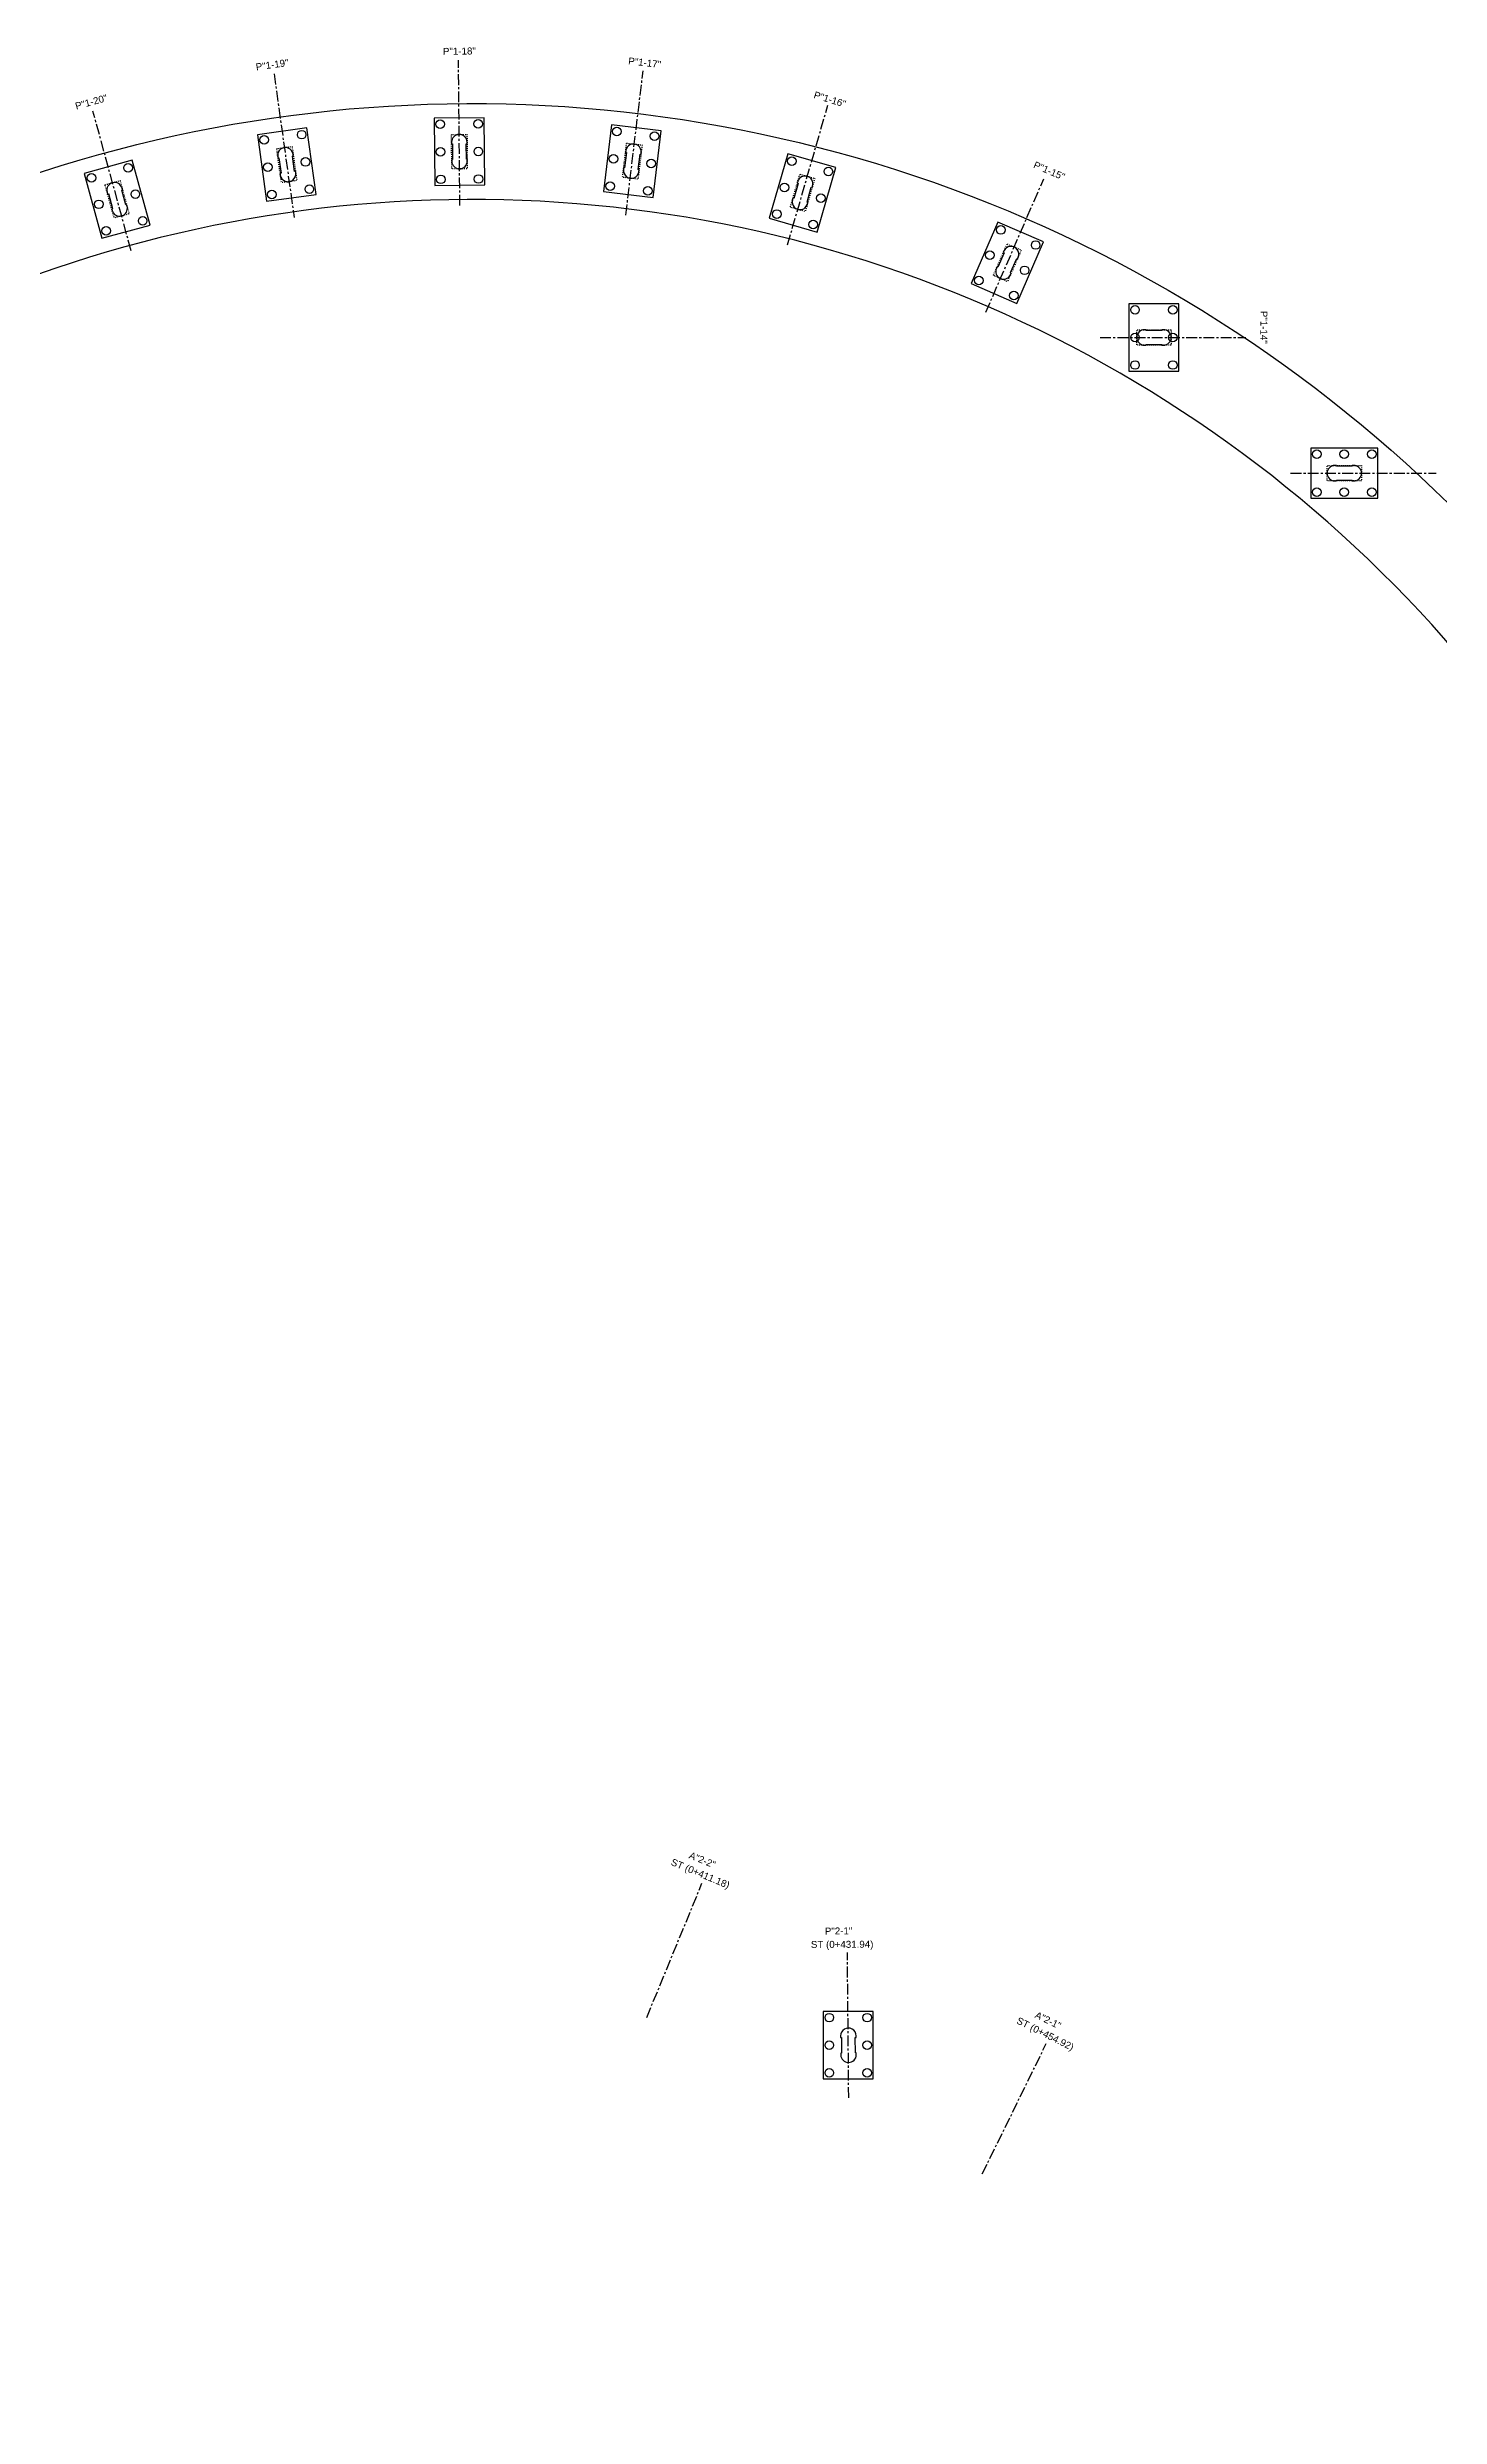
# Model space of a CAD drawing. Header units: metres. Extents: x 205641 to 206312, y 3634803 to 3635354.
# Drawn here: x 205802.9 to 205964.6, y 3635078.6 to 3635353.9 of the extents above; entities that cross this region are included whole.
import ezdxf

# ---------------------------------------------------------------- set-up
doc = ezdxf.new("R2010")
doc.units = ezdxf.units.M
for name, pattern in [('0', [0]), ('CENTER', [2, 1.25, -0.25, 0.25, -0.25]), ('DOT2', [0.125, 0, -0.125])]:
    doc.linetypes.add(name, pattern=pattern)
for name, color, linetype in [('column', 10, 'Continuous'), ('New Jersey', 220, 'Continuous'), ('OFFSET COLUMN', 7, 'Continuous'), ('piles', 35, 'Continuous'), ('rc', 5, 'Continuous'), ('WES-AXES', 10, 'CENTER')]:
    doc.layers.add(name, color=color, linetype=linetype)
doc.styles.add('Arial', font='arial.ttf')

msp = doc.modelspace()

# ---------------------------------------------------------------- linework, layer by layer
at = {"layer": 'column'}
for points in [[(205831.74, 3635339.29), (205831.71, 3635339.49), (205831.61, 3635339.47), (205831.36, 3635341.25), (205831.46, 3635341.27), (205831.43, 3635341.47, 1), (205829.65, 3635341.22), (205829.68, 3635341.02), (205829.78, 3635341.03), (205830.03, 3635339.25), (205829.93, 3635339.24), (205829.95, 3635339.04, 1), (205831.74, 3635339.29)], [(205851.66, 3635340.67), (205851.66, 3635340.87), (205851.56, 3635340.87), (205851.54, 3635342.67), (205851.64, 3635342.67), (205851.64, 3635342.87, 1), (205849.84, 3635342.85), (205849.84, 3635342.65), (205849.94, 3635342.65), (205849.96, 3635340.85), (205849.86, 3635340.85), (205849.86, 3635340.65, 1), (205851.66, 3635340.67)], [(205871.6, 3635339.45), (205871.62, 3635339.65), (205871.52, 3635339.67), (205871.74, 3635341.45), (205871.84, 3635341.44), (205871.86, 3635341.64, 1), (205870.07, 3635341.85), (205870.05, 3635341.66), (205870.15, 3635341.64), (205869.93, 3635339.86), (205869.83, 3635339.87), (205869.81, 3635339.67, 1), (205871.6, 3635339.45)], [(205812.15, 3635335.4), (205812.09, 3635335.59), (205812, 3635335.57), (205811.52, 3635337.3), (205811.62, 3635337.33), (205811.56, 3635337.52, 1), (205809.83, 3635337.05), (205809.88, 3635336.85), (205809.98, 3635336.88), (205810.45, 3635335.14), (205810.36, 3635335.12), (205810.41, 3635334.92, 1), (205812.15, 3635335.4)], [(205891.17, 3635335.67), (205891.23, 3635335.86), (205891.13, 3635335.89), (205891.63, 3635337.62), (205891.73, 3635337.59), (205891.78, 3635337.78, 1), (205890.05, 3635338.28), (205890, 3635338.09), (205890.09, 3635338.06), (205889.59, 3635336.33), (205889.5, 3635336.36), (205889.44, 3635336.17, 1), (205891.17, 3635335.67)], [(205914.78, 3635327.48), (205914.86, 3635327.67), (205914.77, 3635327.71), (205915.49, 3635329.36), (205915.58, 3635329.32), (205915.66, 3635329.5, 1), (205914.01, 3635330.22), (205913.93, 3635330.04), (205914.02, 3635330), (205913.3, 3635328.34), (205913.21, 3635328.38), (205913.13, 3635328.2, 1), (205914.78, 3635327.48)], [(205930.33, 3635319.27), (205930.53, 3635319.27), (205930.53, 3635319.37), (205932.33, 3635319.37), (205932.33, 3635319.27), (205932.53, 3635319.27, 1), (205932.53, 3635321.07), (205932.33, 3635321.07), (205932.33, 3635320.97), (205930.53, 3635320.97), (205930.53, 3635321.07), (205930.33, 3635321.07, 1), (205930.33, 3635319.27)], [(205952.44, 3635303.5), (205952.64, 3635303.5), (205952.64, 3635303.6), (205954.44, 3635303.6), (205954.44, 3635303.5), (205954.64, 3635303.5, 1), (205954.64, 3635305.3), (205954.44, 3635305.3), (205954.44, 3635305.2), (205952.64, 3635305.2), (205952.64, 3635305.3), (205952.44, 3635305.3, 1), (205952.44, 3635303.5)]]:
    msp.add_lwpolyline(points, format="xyb", dxfattribs=at)
at = {"layer": 'New Jersey', "color": 6, "transparency": 33554585}
for points in [[(205641.43, 3635261.87, 0.067918), (205763, 3635320.48, -0.4883), (206004.67, 3635239.42), (206046.5, 3635120.66, 0.073302), (206106.17, 3635007.44), (206116.9, 3634992.77, 0.045362), (206200.62, 3634897.7), (206242.59, 3634857.96, 0.044333), (206311.57, 3634803.37)], [(206225.3, 3634859.22, -0.005353), (206214.14, 3634869.56), (206192.96, 3634889.62, -0.045362), (206107.9, 3634986.2), (206097.18, 3635000.86, -0.073302), (206036, 3635116.96), (205994.16, 3635235.71, 0.4883), (205769.15, 3635311.19, -0.067918), (205644.87, 3635251.27)]]:
    msp.add_lwpolyline(points, format="xyb", dxfattribs=at)
at = {"layer": 'OFFSET COLUMN', "linetype": 'DOT2', "transparency": 33554585, "flags": 128}
for points in [[(205829.53, 3635342.11), (205831.31, 3635342.36), (205831.86, 3635338.4), (205830.08, 3635338.15)], [(205849.83, 3635343.75), (205851.63, 3635343.77), (205851.67, 3635339.77), (205849.87, 3635339.75)], [(205870.18, 3635342.75), (205871.97, 3635342.53), (205871.49, 3635338.56), (205869.7, 3635338.78)], [(205809.59, 3635337.91), (205811.33, 3635338.39), (205812.38, 3635334.53), (205810.65, 3635334.06)], [(205890.3, 3635339.14), (205892.03, 3635338.65), (205890.92, 3635334.8), (205889.19, 3635335.3)], [(205914.37, 3635331.04), (205916.02, 3635330.33), (205914.42, 3635326.66), (205912.77, 3635327.38)], [(205933.43, 3635321.07), (205933.43, 3635319.27), (205929.43, 3635319.27), (205929.43, 3635321.07)], [(205955.54, 3635305.3), (205955.54, 3635303.5), (205951.54, 3635303.5), (205951.54, 3635305.3)]]:
    msp.add_lwpolyline(points, close=True, dxfattribs=at)
at = {"layer": 'piles', "color": 2, "transparency": 33554585}
for centre in [(205848.52, 3635344.94), (205852.92, 3635344.98), (205828.07, 3635343.12), (205832.43, 3635343.73), (205848.55, 3635341.74), (205852.95, 3635341.78), (205869.03, 3635344.09), (205873.4, 3635343.57), (205812.26, 3635339.89), (205828.51, 3635339.95), (205832.87, 3635340.56), (205868.65, 3635340.92), (205873.02, 3635340.39), (205889.38, 3635340.66), (205893.61, 3635339.44), (205808.02, 3635338.73), (205813.11, 3635336.81), (205828.96, 3635336.78), (205833.32, 3635337.39), (205848.58, 3635338.54), (205852.98, 3635338.58), (205868.27, 3635337.74), (205872.64, 3635337.21), (205888.5, 3635337.58), (205892.73, 3635336.36), (205808.87, 3635335.64), (205813.96, 3635333.72), (205887.61, 3635334.51), (205809.71, 3635332.55), (205891.84, 3635333.29), (205913.65, 3635332.66), (205913.65, 3635332.66), (205917.69, 3635330.91), (205917.69, 3635330.91), (205912.38, 3635329.73), (205912.38, 3635329.73), (205916.41, 3635327.97), (205916.41, 3635327.97), (205911.1, 3635326.79), (205911.1, 3635326.79), (205915.14, 3635325.04), (205915.14, 3635325.04), (205929.23, 3635323.37), (205929.23, 3635323.37), (205933.63, 3635323.37), (205933.63, 3635323.37), (205929.23, 3635320.17), (205929.23, 3635320.17), (205933.63, 3635320.17), (205933.63, 3635320.17), (205929.23, 3635316.97), (205929.23, 3635316.97), (205933.63, 3635316.97), (205933.63, 3635316.97), (205950.34, 3635306.6), (205950.34, 3635306.6), (205953.54, 3635306.6), (205953.54, 3635306.6), (205956.74, 3635306.6), (205956.74, 3635306.6), (205950.34, 3635302.2), (205950.34, 3635302.2), (205953.54, 3635302.2), (205953.54, 3635302.2), (205956.74, 3635302.2), (205956.74, 3635302.2), (205893.72, 3635124.97), (205898.12, 3635124.97), (205893.72, 3635121.77), (205898.12, 3635121.77), (205893.72, 3635118.57), (205898.12, 3635118.57)]:
    msp.add_circle(centre, 0.5, dxfattribs=at).dxf.unprotected_set("ltscale", 0)
at = {"layer": 'rc', "color": 3, "linetype": '0', "transparency": 33554585}
for points in [[(205847.89, 3635337.83), (205853.69, 3635337.89), (205853.61, 3635345.69), (205847.81, 3635345.63)], [(205828.36, 3635335.99), (205834.11, 3635336.79), (205833.02, 3635344.52), (205827.28, 3635343.71)], [(205867.49, 3635337.13), (205873.25, 3635336.44), (205874.18, 3635344.18), (205868.42, 3635344.87)], [(205809.22, 3635331.69), (205814.82, 3635333.23), (205812.75, 3635340.75), (205807.16, 3635339.22)], [(205886.74, 3635334.03), (205892.32, 3635332.42), (205894.48, 3635339.92), (205888.91, 3635341.52)], [(205910.18, 3635326.43), (205915.5, 3635324.12), (205918.61, 3635331.27), (205913.29, 3635333.58)], [(205928.53, 3635316.27), (205934.33, 3635316.27), (205934.33, 3635324.07), (205928.53, 3635324.07)], [(205949.64, 3635307.3), (205949.64, 3635301.5), (205957.44, 3635301.5), (205957.44, 3635307.3)], [(205893.02, 3635117.87), (205898.82, 3635117.87), (205898.82, 3635125.67), (205893.02, 3635125.67)]]:
    msp.add_lwpolyline(points, close=True, dxfattribs=at)
msp.add_lwpolyline([(205896.85, 3635120.67), (205896.85, 3635120.87), (205896.75, 3635120.87), (205896.73, 3635122.67), (205896.83, 3635122.67), (205896.83, 3635122.87, 1), (205895.03, 3635122.85), (205895.03, 3635122.65), (205895.13, 3635122.65), (205895.15, 3635120.85), (205895.05, 3635120.85), (205895.05, 3635120.65, 1), (205896.85, 3635120.67)], format="xyb", dxfattribs=at)
at = {"layer": 'WES-AXES', "linetype": 'CENTER'}
for p, q in [((205829.22, 3635350.81), (205831.55, 3635334.12)), ((205850.81, 3635335.5), (205850.65, 3635352.37)), ((205870.08, 3635334.38), (205872.09, 3635351.15)), ((205812.62, 3635330.25), (205808.18, 3635346.48)), ((205888.87, 3635330.92), (205893.55, 3635347.16)), ((205911.9, 3635323.1), (205918.63, 3635338.6)), ((205925.19, 3635320.17), (205942.1, 3635320.17)), ((205947.31, 3635304.4), (205964.23, 3635304.4)), ((205872.51, 3635124.98), (205878.93, 3635140.58)), ((205895.98, 3635115.65), (205895.82, 3635132.52)), ((205911.49, 3635106.81), (205918.92, 3635121.95))]:
    msp.add_line(p, q, dxfattribs=at)

# ---------------------------------------------------------------- texts
at = {"style": 'Arial'}
for s, rotation, p in [(' P"1-18"', 0.7467, (205848.53, 3635353)), (' P"1-19"', 8.1552, (205826.85, 3635351.14)), (' P"1-17"', 353.3405, (205870.02, 3635351.95)), (' P"1-20"', 15.5458, (205805.95, 3635346.55)), (' P"1-16"', 342.9184, (205891.54, 3635348.1)), (' P"1-15"', 336.8178, (205917.06, 3635340.04)), (' P"1-14"', 269.7026, (205943.81, 3635323.58)), (' A"2-2"', 337.84, (205877.05, 3635143.64)), ('ST (0+411.18)', 337.2792, (205875.24, 3635142.74, 29.52)), ('ST (0+431.94)', 0.1858, (205891.58, 3635133.07, 29.52)), (' P"2-1"', 0.7467, (205892.89, 3635134.61)), ('ST (0+454.92)', 333.5025, (205915.38, 3635124.35, 29.52)), (' A"2-1"', 334.0633, (205917.24, 3635125.14))]:
    msp.add_text(s, height=0.81, rotation=rotation, dxfattribs=at).set_placement(p)

doc.saveas('drawing.dxf')
